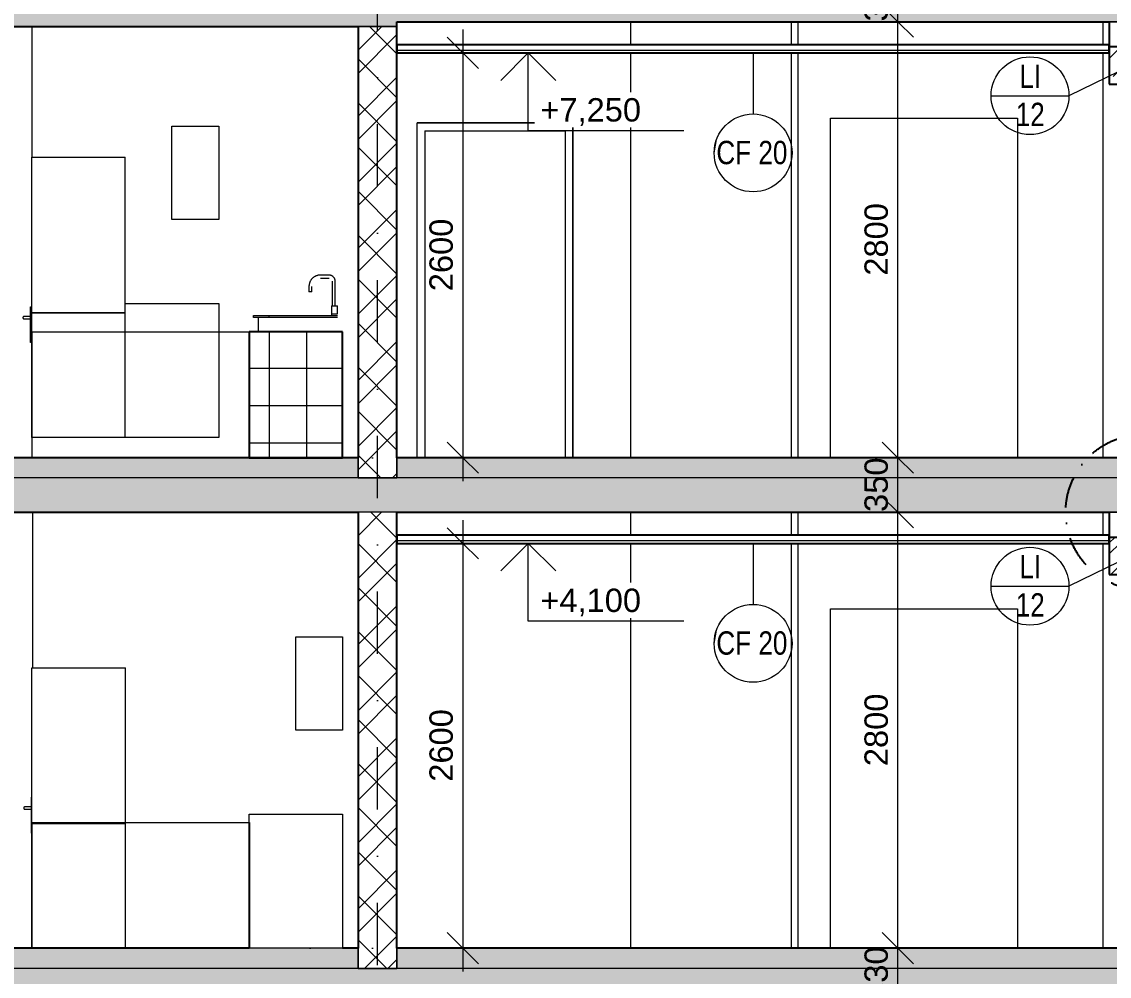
# Model space of a CAD drawing. Header units: millimetres. Extents: x 51291 to 245431, y -8645 to 72638.
# Drawn here: x 61745 to 68730, y 1320 to 7450 of the extents above; entities that cross this region are included whole.
import ezdxf

# ---------------------------------------------------------------- set-up
doc = ezdxf.new("R2010")
doc.units = ezdxf.units.MM
for name, pattern in [('HA_DashDot_10mm-S3mm', [1000, 400, -300, 0, -300]), ('HA_DashDot_4mm-S1mm', [400, 200, -100, 0, -100]), ('HA_Dot-S4mm', [400, 0, -400])]:
    doc.linetypes.add(name, pattern=pattern)
for name, color, linetype, lineweight in [('A-____-____-DIMS', 9, 'Continuous', 5), ('A-____-____-DIMS-100', 9, 'Continuous', 5), ('A-CLNG-____-IDEN', 9, 'Continuous', 9), ('A-CLNG-____-MCUT', 9, 'Continuous', 25), ('A-DOOR-____-OTLN', 9, 'Continuous', 9), ('A-DOOR-FRAM-OTLN', 9, 'Continuous', 9), ('A-FLOR-____-MCUT', 9, 'Continuous', 25), ('A-FLOR-____-OVHD', 9, 'HA_DashDot_4mm-S1mm', 25), ('A-FLOR-____-PATT', 9, 'Continuous', 25), ('A-FLOR-LEVL-OTLN', 9, 'Continuous', 9), ('A-GENM-____-IDEN', 9, 'Continuous', 9), ('A-GENM-____-MCUT', 9, 'Continuous', 25), ('A-GENM-____-OTLN', 9, 'Continuous', 9), ('A-WALL-____-MCUT', 9, 'Continuous', 25), ('A-WALL-____-PATT', 9, 'Continuous', 25), ('G-____-____-DIMS', 9, 'Continuous', 5), ('I-WALL-____-MCUT', 9, 'Continuous', 25), ('I-WALL-____-OTLN', 9, 'Continuous', 9), ('P-SANR-FIXT-OTLN', 9, 'Continuous', 9), ('Q-CASE-____-MCUT', 9, 'Continuous', 25), ('Q-CASE-____-OTLN', 9, 'Continuous', 9), ('Q-SPCQ-____-OTLN', 9, 'Continuous', 9), ('S-GRID-____-OTLN', 9, 'Continuous', 5)]:
    doc.layers.add(name, color=color, linetype=linetype, lineweight=lineweight)
doc.styles.add('Arial_1', font='arial.ttf', dxfattribs={"height": 150})
doc.styles.add('Arial_3', font='arial.ttf', dxfattribs={"width": 0.8, "height": 150})
doc.dimstyles.new('Inner_Dimensions', dxfattribs={"dimscale": 304.8, "dimtxt": 153.03891, "dimasz": 0.656168, "dimexe": 0.492126, "dimexo": 0.0625, "dimgap": 0.065617, "dimtad": 1, "dimdec": 0, "dimzin": 0, "dimdsep": 46, "dimtxsty": 'Arial_1', "dimblk1": 'OBLIQUE', "dimblk2": 'OBLIQUE', "dimsah": 1, "dimcen": 0.09, "dimdle": 0.492126, "dimazin": 0, "dimtfac": 1, "dimtdec": 4, "dimtix": 1, "dimtmove": 0, "dimatfit": 3, "dimfxl": 0.492126, "dimfxlon": 1, "dimtvp": 1, "dimtolj": 1, "dimtzin": 0, "dimlwd": 9, "dimlwe": 9, "dimarcsym": 2})
pattern_1 = [(45, (61896.3, 1865.4), (-212.132, 212.132), []), (45, (62046.3, 1865.4), (-212.132, 212.132), []), (315, (61896.3, 1865.4), (141.4214, 141.4214), [])]
pattern_2 = [(0, (61896.3, 1865.4), (0, 240), []), (90, (61896.3, 1865.4), (-240, 1e-14), [])]
pattern_3 = [(45, (61896.3, 1865.4), (-176.777, 176.777), []), (45, (61967.02, 1865.4), (-176.777, 176.777), []), (45, (62108.44, 1865.4), (-106.066, 247.4874), [100, -50, 3.353, -46.647])]

# ---------------------------------------------------------------- blocks, each defined once
blk = doc.blocks.new('HA_DR_Double_Swing_Solid - In_BJ_1200x2100_800-1652965-ŘEZ 4-4 OBJEKT D')
at = {"layer": 'A-DOOR-____-OTLN', "color": 250}
for p, q in [((61806.9, 2240), (61806.9, 2470)), ((61806.9, 2470), (61810.9, 2470)), ((61806.9, 2407.5), (61764.9, 2407.5)), ((61764.9, 2392.5), (61806.9, 2392.5)), ((61810.6, 2240), (61806.9, 2240))]:
    blk.add_line(p, q, dxfattribs=at)
for points, knots in [([(61764.9, 2407.5), (61764.7, 2407.5), (61764.4, 2407.5), (61763.9, 2407.4), (61763.4, 2407.4), (61762.9, 2407.2), (61762.5, 2407.1), (61762, 2406.9), (61761.5, 2406.7), (61761.1, 2406.5), (61760.7, 2406.2), (61760.2, 2405.9), (61759.7, 2405.4), (61759.2, 2404.9), (61758.8, 2404.4), (61758.4, 2403.8), (61757.9, 2402.9), (61757.5, 2401.6), (61757.4, 2400.7), (61757.4, 2400)], [0.5, 0.5, 0.5, 0.5, 0.5208333, 0.5416667, 0.5625, 0.5833333, 0.6041667, 0.625, 0.6458333, 0.6666667, 0.6875, 0.7083333, 0.75, 0.7708333, 0.7916667, 0.8333333, 0.875, 0.9166667, 1, 1, 1, 1]), ([(61757.4, 2400), (61757.4, 2399.3), (61757.5, 2398.4), (61757.9, 2397.1), (61758.4, 2396.2), (61758.8, 2395.6), (61759.2, 2395.1), (61759.7, 2394.6), (61760.3, 2394), (61761, 2393.6), (61761.5, 2393.3), (61762, 2393.1), (61762.5, 2392.9), (61762.9, 2392.8), (61763.4, 2392.6), (61763.9, 2392.6), (61764.4, 2392.5), (61764.7, 2392.5), (61764.9, 2392.5)], [0, 0, 0, 0, 0.0833333, 0.125, 0.1666667, 0.2083333, 0.2291667, 0.25, 0.2916667, 0.3333333, 0.3541667, 0.375, 0.3958333, 0.4166667, 0.4375, 0.4583333, 0.4791667, 0.5, 0.5, 0.5, 0.5])]:
    blk.add_open_spline(points, degree=3, knots=knots, dxfattribs=at)
blk = doc.blocks.new('HA_DR_Double_Swing_Solid - In_BJ_1200x2100_800-V1-ŘEZ 4-4 OBJEKT D')
at = {"layer": 'A-DOOR-____-OTLN', "color": 250}
for p, q in [((61801.9, 5390), (61801.9, 5620)), ((61801.9, 5620), (61809.9, 5620)), ((61801.9, 5557.5), (61759.9, 5557.5)), ((61759.9, 5542.5), (61801.9, 5542.5)), ((61809.9, 5390), (61801.9, 5390))]:
    blk.add_line(p, q, dxfattribs=at)
for points, knots in [([(61759.9, 5557.5), (61759.7, 5557.5), (61759.4, 5557.5), (61758.9, 5557.4), (61758.4, 5557.4), (61757.9, 5557.2), (61757.5, 5557.1), (61757, 5556.9), (61756.5, 5556.7), (61756.1, 5556.5), (61755.7, 5556.2), (61755.2, 5555.9), (61754.7, 5555.4), (61754.2, 5554.9), (61753.8, 5554.4), (61753.4, 5553.8), (61752.9, 5552.9), (61752.5, 5551.6), (61752.4, 5550.7), (61752.4, 5550)], [0.5, 0.5, 0.5, 0.5, 0.5208333, 0.5416667, 0.5625, 0.5833333, 0.6041667, 0.625, 0.6458333, 0.6666667, 0.6875, 0.7083333, 0.75, 0.7708333, 0.7916667, 0.8333333, 0.875, 0.9166667, 1, 1, 1, 1]), ([(61752.4, 5550), (61752.4, 5549.3), (61752.5, 5548.4), (61752.9, 5547.1), (61753.4, 5546.2), (61753.8, 5545.6), (61754.2, 5545.1), (61754.7, 5544.6), (61755.3, 5544), (61756, 5543.6), (61756.5, 5543.3), (61757, 5543.1), (61757.5, 5542.9), (61757.9, 5542.8), (61758.4, 5542.6), (61758.9, 5542.6), (61759.4, 5542.5), (61759.7, 5542.5), (61759.9, 5542.5)], [0, 0, 0, 0, 0.0833333, 0.125, 0.1666667, 0.2083333, 0.2291667, 0.25, 0.2916667, 0.3333333, 0.3541667, 0.375, 0.3958333, 0.4166667, 0.4375, 0.4583333, 0.4791667, 0.5, 0.5, 0.5, 0.5])]:
    blk.add_open_spline(points, degree=3, knots=knots, dxfattribs=at)
blk = doc.blocks.new('HA_DR_Single_Swing_Solid - In_BJ_900x2100_Vstup-2000314-ŘEZ 4-4 OBJEKT D')
at = {"layer": 'A-DOOR-FRAM-OTLN', "color": 250}
for p, q in [((64284.9, 4650), (64284.9, 6800)), ((65284.9, 6800), (64284.9, 6800)), ((65284.9, 4650), (65284.9, 6800)), ((64334.9, 6750), (64334.9, 4650)), ((64334.9, 6750), (65234.9, 6750)), ((65234.9, 6750), (65234.9, 4650))]:
    blk.add_line(p, q, dxfattribs=at)
blk = doc.blocks.new('Lednice_Mraznička_ADNS - Lednice 600x600x1800-1417147-ŘEZ 4-4 OBJEKT D')
at = {"layer": 'Q-SPCQ-____-OTLN', "color": 250}
for p, q in [((61810.9, 3300), (62410.9, 3300)), ((61810.9, 2300), (61810.9, 3300)), ((62410.9, 2300), (62410.9, 3300)), ((62410.9, 2300), (61810.9, 2300)), ((61810.9, 2300), (62410.9, 2300)), ((61810.9, 1500), (61810.9, 2300)), ((62410.9, 1500), (62410.9, 2300))]:
    blk.add_line(p, q, dxfattribs=at)
blk = doc.blocks.new('Kuchyňská_linka_myčka_ADNS - Myčka-1417145-ŘEZ 4-4 OBJEKT D')
at = {"layer": 'Q-SPCQ-____-OTLN', "color": 250}
for p, q in [((63505.9, 3500), (63805.9, 3500)), ((63505.9, 2900), (63505.9, 3500)), ((63805.9, 3500), (63805.9, 2900)), ((63805.9, 2900), (63505.9, 2900)), ((63205.9, 2360), (63805.9, 2360)), ((63205.9, 1500), (63205.9, 2360)), ((63805.9, 2360), (63805.9, 1500)), ((63805.9, 1500), (63205.9, 1500))]:
    blk.add_line(p, q, dxfattribs=at)
blk = doc.blocks.new('Casework 13 - Casework 6-1460787-ŘEZ 4-4 OBJEKT D')
at = {"layer": 'Q-CASE-____-OTLN', "lineweight": 5}
h = blk.add_hatch(dxfattribs=at)
h.set_pattern_fill('FP_7', color=256, style=0, pattern_type=2)
h.set_pattern_definition(pattern_2)
h.paths.add_polyline_path([(63205.6, 1500), (63205.9, 1500), (63205.6, 1699.6)])
at = {"layer": 'Q-CASE-____-MCUT', "color": 10}
blk.add_line((63205.6, 2308.1), (63205.6, 1500), dxfattribs=at)
at = {"layer": 'Q-CASE-____-OTLN', "color": 250}
for q in [(63205.6, 2308.1), (61810.6, 1500)]:
    blk.add_line((61810.6, 2308.1), q, dxfattribs=at)
blk = doc.blocks.new('Casework 17 - Casework 6-1474249-ŘEZ 4-4 OBJEKT D')
at = {"layer": 'Q-CASE-____-OTLN', "lineweight": 5}
h = blk.add_hatch(dxfattribs=at)
h.set_pattern_fill('FP_7', color=256, style=0, pattern_type=2)
h.set_pattern_definition(pattern_2)
h.paths.add_polyline_path([(63804.9, 4650), (63804.9, 5458.1), (63204.9, 5458.1), (63204.9, 4650)])
at = {"layer": 'Q-CASE-____-MCUT', "color": 10}
for p, q in [((63804.9, 5458.1), (63204.9, 5458.1)), ((63204.9, 5458.1), (63204.9, 4650)), ((63804.9, 4650), (63804.9, 5458.1)), ((63204.9, 4650), (63804.9, 4650))]:
    blk.add_line(p, q, dxfattribs=at)
at = {"layer": 'Q-CASE-____-OTLN', "color": 250}
for p, q in [((61809.9, 5458.1), (63204.9, 5458.1)), ((61809.9, 5458.1), (61809.9, 4650)), ((63804.9, 5458.1), (63804.9, 5458.1))]:
    blk.add_line(p, q, dxfattribs=at)
blk = doc.blocks.new('Lednice_Mraznička_ADNS - Lednice 600x600x1800-V4-ŘEZ 4-4 OBJEKT D')
at = {"layer": 'Q-SPCQ-____-OTLN', "color": 250}
for p, q in [((61809.9, 6580), (62409.9, 6580)), ((61809.9, 5580), (61809.9, 6580)), ((62409.9, 5580), (62409.9, 6580)), ((62409.9, 5580), (61809.9, 5580)), ((61809.9, 5580), (62409.9, 5580)), ((61809.9, 4780), (61809.9, 5580)), ((62409.9, 4780), (62409.9, 5580)), ((62409.9, 4780), (61809.9, 4780))]:
    blk.add_line(p, q, dxfattribs=at)
blk = doc.blocks.new('Skříňka se dřezem_ pravoúhlá - 500 x 440mm-1420560-ŘEZ 4-4 OBJEKT D')
at = {"layer": 'P-SANR-FIXT-OTLN', "color": 250}
for p, q in [((63718.5, 5823.1), (63663, 5823.1)), ((63663, 5804), (63718.5, 5804)), ((63589.9, 5750), (63589.9, 5715.1)), ((63609, 5715.1), (63609, 5750)), ((63739.2, 5783.4), (63739.2, 5626.2)), ((63758.2, 5626.2), (63758.2, 5783.4)), ((63609, 5715.1), (63589.9, 5715.1)), ((63734.4, 5626.2), (63734.4, 5575.2)), ((63734.4, 5626.2), (63734.4, 5575.2)), ((63734.9, 5626.2), (63734.9, 5626.2)), ((63734.9, 5626.2), (63753.4, 5626.2)), ((63753.4, 5626.2), (63772, 5626.2)), ((63772, 5626.2), (63772, 5626.2)), ((63772.5, 5575.2), (63772.5, 5626.2)), ((63772.5, 5575.2), (63772.5, 5626.2)), ((63232.5, 5562.7), (63334.1, 5562.7)), ((63232.5, 5550), (63232.5, 5562.7)), ((63334.1, 5550), (63232.5, 5550)), ((63264.2, 5550), (63264.2, 5458.1)), ((63334.1, 5562.7), (63709, 5562.7)), ((63334.1, 5550), (63334.1, 5562.7)), ((63709, 5550), (63334.1, 5550)), ((63709, 5562.7), (63772.5, 5562.7)), ((63772.5, 5550), (63709, 5550)), ((63734.4, 5575.2), (63734.4, 5562.7)), ((63734.4, 5575.2), (63772.5, 5575.2))]:
    blk.add_line(p, q, dxfattribs=at)
at = {"layer": 'P-SANR-FIXT-OTLN', "color": 250, "flags": 128}
for points in [[(63663, 5823.1), (63660, 5823), (63657.1, 5822.8), (63654.2, 5822.5), (63651.3, 5822.1), (63648.4, 5821.6), (63645.6, 5821), (63642.8, 5820.2), (63640, 5819.3), (63637.2, 5818.4), (63634.5, 5817.3), (63631.8, 5816.1), (63629.2, 5814.8), (63626.7, 5813.4), (63624.2, 5811.9), (63621.7, 5810.3), (63619.3, 5808.6), (63617, 5806.8), (63614.8, 5804.9), (63612.6, 5803), (63610.6, 5800.9), (63608.6, 5798.8), (63606.7, 5796.6), (63604.9, 5794.3), (63603.1, 5791.9), (63601.5, 5789.5), (63600, 5787), (63598.5, 5784.4), (63597.2, 5781.8), (63596, 5779.2), (63594.9, 5776.5), (63593.9, 5773.7), (63593, 5771), (63592.2, 5768.1), (63591.5, 5765.3), (63591, 5762.4), (63590.5, 5759.5), (63590.2, 5756.6), (63590, 5753.7), (63589.9, 5750.8), (63589.9, 5750)], [(63758.2, 5783.4), (63758.2, 5784.9), (63758.1, 5786.5), (63757.9, 5788.1), (63757.7, 5789.7), (63757.4, 5791.2), (63757.1, 5792.8), (63756.7, 5794.3), (63756.2, 5795.8), (63755.7, 5797.3), (63755.1, 5798.8), (63754.4, 5800.3), (63753.7, 5801.7), (63753, 5803.1), (63752.1, 5804.4), (63751.3, 5805.8), (63750.3, 5807.1), (63749.4, 5808.3), (63748.4, 5809.5), (63747.3, 5810.7), (63746.2, 5811.8), (63745, 5812.9), (63743.8, 5814), (63742.6, 5814.9), (63741.3, 5815.9), (63740, 5816.8), (63738.6, 5817.6), (63737.2, 5818.4), (63735.8, 5819.1), (63734.4, 5819.7), (63732.9, 5820.4), (63731.4, 5820.9), (63729.9, 5821.4), (63728.4, 5821.8), (63726.8, 5822.2), (63725.3, 5822.5), (63723.7, 5822.7), (63722.1, 5822.9), (63720.5, 5823), (63718.9, 5823), (63718.5, 5823.1)]]:
    blk.add_lwpolyline(points, dxfattribs=at)
blk = doc.blocks.new('TB_Porotherm KP7_1250mm - TB_Porotherm KP7_1250mm-V9-ŘEZ 4-4 OBJEKT D')
at = {"layer": 'A-GENM-____-OTLN', "lineweight": 5}
h = blk.add_hatch(dxfattribs=at)
h.set_pattern_fill('FP_9', color=256, style=0, pattern_type=2)
h.set_pattern_definition(pattern_3)
h.paths.add_polyline_path([(68729.9, 3900), (68799.9, 3900), (68799.9, 4138), (68729.9, 4138)])
at = {"layer": 'A-GENM-____-MCUT', "color": 10}
for p, q in [((68799.9, 4138), (68729.9, 4138)), ((68729.9, 4138), (68729.9, 3900)), ((68799.9, 3900), (68799.9, 4138)), ((68729.9, 3900), (68799.9, 3900))]:
    blk.add_line(p, q, dxfattribs=at)
blk = doc.blocks.new('TB_Porotherm KP7_1250mm - TB_Porotherm KP7_1250mm-V15-ŘEZ 4-4 OBJEKT D')
at = {"layer": 'A-GENM-____-OTLN', "lineweight": 5}
h = blk.add_hatch(dxfattribs=at)
h.set_pattern_fill('FP_9', color=256, style=0, pattern_type=2)
h.set_pattern_definition(pattern_3)
h.paths.add_polyline_path([(68729.9, 7050), (68799.9, 7050), (68799.9, 7288), (68729.9, 7288)])
at = {"layer": 'A-GENM-____-MCUT', "color": 10}
for p, q in [((68799.9, 7288), (68729.9, 7288)), ((68729.9, 7288), (68729.9, 7050)), ((68799.9, 7050), (68799.9, 7288)), ((68729.9, 7050), (68799.9, 7050))]:
    blk.add_line(p, q, dxfattribs=at)
blk = doc.blocks.new('185-01_OBJEKT D_Central_rvt-1-ŘEZ 4-4 OBJEKT D')
at = {"layer": 'A-FLOR-____-PATT', "lineweight": 9}
for points in [[(58964.9, 7420), (64154.9, 7420), (64154.9, 7450), (63904.9, 7450), (63904.9, 7670), (58714.9, 7670), (58714.9, 7580), (58964.9, 7580)], [(68976.2, 7450), (69089.9, 7450), (69089.9, 7670), (63904.9, 7670), (63904.9, 7450), (68729.9, 7450)], [(69089.9, 4300), (69089.9, 4520), (56919.9, 4520), (56919.9, 4300), (68976.2, 4300)], [(64053.5, 1170), (69089.9, 1170), (69089.9, 1370), (56838.9, 1370), (56838.9, 1170), (62959.6, 1170)]]:
    blk.add_hatch(color=254, dxfattribs=at).paths.add_polyline_path(points)
at = {"layer": 'A-FLOR-____-PATT', "lineweight": 5}
h = blk.add_hatch(color=7, dxfattribs=at)
h.paths.add_polyline_path([(68976.2, 4520), (69089.9, 4520), (69089.9, 4650), (64154.9, 4650), (64154.9, 4520), (68429.2, 4520)])
h.paths.add_polyline_path([(57490.1, 4520), (63904.9, 4520), (63904.9, 4650), (57222.4, 4650), (57222.4, 4520)])
h = blk.add_hatch(color=7, dxfattribs=at)
h.paths.add_polyline_path([(56838.9, 1370), (56839.9, 1370), (56838.9, 1500)])
h.paths.add_polyline_path([(56984.9, 1370), (63904.9, 1370), (63904.9, 1500), (56984.9, 1500), (56984.9, 1372.7)])
h.paths.add_polyline_path([(69049.9, 1370), (69049.9, 1500), (64154.9, 1500), (64154.9, 1370), (68976.2, 1370)])
at = {"layer": 'A-WALL-____-PATT', "lineweight": 5}
h = blk.add_hatch(dxfattribs=at)
h.set_pattern_fill('FP_3', color=8, style=0, pattern_type=2)
h.set_pattern_definition(pattern_1)
h.paths.add_polyline_path([(63904.9, 4520), (64154.9, 4520), (64154.9, 7420), (63904.9, 7420), (63904.9, 4650)])
h = blk.add_hatch(dxfattribs=at)
h.set_pattern_fill('FP_3', color=8, style=0, pattern_type=2)
h.set_pattern_definition(pattern_1)
h.paths.add_polyline_path([(63904.9, 1370), (64154.9, 1370), (64154.9, 4300), (63904.9, 4300), (63904.9, 1500)])
at = {"layer": 'A-CLNG-____-MCUT', "color": 10}
for p, q in [((68729.9, 7302), (64154.9, 7302)), ((64154.9, 7302), (64154.9, 7250)), ((68729.9, 7250), (68729.9, 7302)), ((64154.9, 7250), (68729.9, 7250)), ((68729.9, 4152), (64154.9, 4152)), ((64154.9, 4152), (64154.9, 4100)), ((68729.9, 4100), (68729.9, 4152)), ((64154.9, 4100), (68729.9, 4100))]:
    blk.add_line(p, q, dxfattribs=at)
at = {"layer": 'A-CLNG-____-MCUT', "color": 250, "lineweight": 9}
for p, q in [((68729.9, 7266), (64154.9, 7266)), ((68729.9, 4116), (64154.9, 4116))]:
    blk.add_line(p, q, dxfattribs=at)
at = {"layer": 'A-FLOR-____-MCUT', "color": 10}
for p, q in [((58964.9, 7420), (63904.9, 7420)), ((64154.9, 7450), (68729.9, 7450)), ((64154.9, 7420), (64154.9, 7450)), ((63904.9, 4650), (57297.4, 4650)), ((69089.9, 4650), (64154.9, 4650)), ((57279.9, 4300), (63904.9, 4300)), ((64154.9, 4300), (68729.9, 4300)), ((63205.9, 1500), (56984.9, 1500)), ((63904.9, 1500), (63805.9, 1500)), ((69049.9, 1500), (64154.9, 1500))]:
    blk.add_line(p, q, dxfattribs=at)
at = {"layer": 'A-FLOR-____-MCUT', "color": 250, "lineweight": 9}
for p, q in [((63904.9, 7420), (64154.9, 7420)), ((68729.9, 7450), (69089.9, 7450)), ((63904.9, 4520), (63904.9, 4650)), ((64154.9, 4650), (64154.9, 4520)), ((63904.9, 4520), (57222.4, 4520)), ((64154.9, 4520), (63904.9, 4520)), ((69089.9, 4520), (64154.9, 4520)), ((68729.9, 4300), (69089.9, 4300)), ((63904.9, 1370), (63904.9, 1500)), ((64154.9, 1500), (64154.9, 1370)), ((63904.9, 1370), (56984.9, 1370)), ((64154.9, 1370), (63904.9, 1370)), ((69049.9, 1370), (64154.9, 1370))]:
    blk.add_line(p, q, dxfattribs=at)
at = {"layer": 'A-WALL-____-MCUT', "color": 250, "lineweight": 9}
for p, q in [((64154.9, 7420), (63904.9, 7420)), ((69089.9, 7450), (68729.9, 7450)), ((63904.9, 4650), (63904.9, 4520)), ((64154.9, 4520), (64154.9, 4650)), ((63904.9, 4520), (64154.9, 4520)), ((64154.9, 4300), (63904.9, 4300)), ((69089.9, 4300), (68729.9, 4300)), ((63904.9, 1500), (63904.9, 1370)), ((64154.9, 1370), (64154.9, 1500)), ((63904.9, 1370), (64154.9, 1370))]:
    blk.add_line(p, q, dxfattribs=at)
at = {"layer": 'A-WALL-____-MCUT', "color": 10}
for p, q in [((68729.9, 7450), (68729.9, 7050)), ((68729.9, 7050), (69169.9, 7050)), ((68729.9, 4300), (68729.9, 3900)), ((68729.9, 3900), (69169.9, 3900))]:
    blk.add_line(p, q, dxfattribs=at)
at = {"layer": 'I-WALL-____-MCUT', "color": 10}
for p, q in [((63904.9, 7420), (63904.9, 4650)), ((64154.9, 4650), (64154.9, 7420)), ((63904.9, 4300), (63904.9, 1500)), ((64154.9, 1500), (64154.9, 4300))]:
    blk.add_line(p, q, dxfattribs=at)
at = {"layer": 'I-WALL-____-OTLN', "color": 250}
for p, q in [((61809.9, 7420), (61809.9, 6580)), ((65654.9, 7450), (65654.9, 7302)), ((66689.9, 7302), (66689.9, 7450)), ((66729.9, 7450), (66729.9, 7302)), ((68689.9, 7302), (68689.9, 7450)), ((65654.9, 7250), (65654.9, 4650)), ((66689.9, 4650), (66689.9, 7250)), ((66729.9, 7250), (66729.9, 4650)), ((68689.9, 4650), (68689.9, 7250)), ((64284.9, 4650), (64284.9, 6800)), ((64284.9, 6800), (65284.9, 6800)), ((65284.9, 6800), (65284.9, 4650)), ((66939.9, 4650), (66939.9, 6830)), ((66939.9, 6830), (68139.9, 6830)), ((68139.9, 6830), (68139.9, 4650)), ((61814.9, 4300), (61814.9, 3300)), ((65654.9, 4300), (65654.9, 4152)), ((66689.9, 4152), (66689.9, 4300)), ((66729.9, 4300), (66729.9, 4152)), ((68689.9, 4152), (68689.9, 4300)), ((65654.9, 4100), (65654.9, 1500)), ((66689.9, 1500), (66689.9, 4100)), ((66729.9, 4100), (66729.9, 1500)), ((68689.9, 1500), (68689.9, 4100)), ((66939.9, 1500), (66939.9, 3680)), ((66939.9, 3680), (68139.9, 3680)), ((68139.9, 3680), (68139.9, 1500))]:
    blk.add_line(p, q, dxfattribs=at)
at = {"layer": 'A-DOOR-____-OTLN', "color": 250, "lineweight": 9}
for name in ['HA_DR_Single_Swing_Solid - In_BJ_900x2100_Vstup-2000314-ŘEZ 4-4 OBJEKT D', 'HA_DR_Double_Swing_Solid - In_BJ_1200x2100_800-V1-ŘEZ 4-4 OBJEKT D', 'HA_DR_Double_Swing_Solid - In_BJ_1200x2100_800-1652965-ŘEZ 4-4 OBJEKT D']:
    blk.add_blockref(name, (0, 0), dxfattribs=at)
at = {"layer": 'A-GENM-____-OTLN', "color": 250, "lineweight": 9}
for name in ['TB_Porotherm KP7_1250mm - TB_Porotherm KP7_1250mm-V15-ŘEZ 4-4 OBJEKT D', 'TB_Porotherm KP7_1250mm - TB_Porotherm KP7_1250mm-V9-ŘEZ 4-4 OBJEKT D']:
    blk.add_blockref(name, (0, 0), dxfattribs=at)
at = {"layer": 'P-SANR-FIXT-OTLN', "color": 250, "lineweight": 9}
blk.add_blockref('Skříňka se dřezem_ pravoúhlá - 500 x 440mm-1420560-ŘEZ 4-4 OBJEKT D', (0, 0), dxfattribs=at)
at = {"layer": 'Q-CASE-____-OTLN', "color": 250, "lineweight": 9}
for name in ['Casework 17 - Casework 6-1474249-ŘEZ 4-4 OBJEKT D', 'Casework 13 - Casework 6-1460787-ŘEZ 4-4 OBJEKT D']:
    blk.add_blockref(name, (0, 0), dxfattribs=at)
at = {"layer": 'Q-SPCQ-____-OTLN', "color": 250, "lineweight": 9}
for name, p in [('Kuchyňská_linka_myčka_ADNS - Myčka-1417145-ŘEZ 4-4 OBJEKT D', (-796, 3280)), ('Lednice_Mraznička_ADNS - Lednice 600x600x1800-V4-ŘEZ 4-4 OBJEKT D', (0, 0)), ('Kuchyňská_linka_myčka_ADNS - Myčka-1417145-ŘEZ 4-4 OBJEKT D', (0, 0)), ('Lednice_Mraznička_ADNS - Lednice 600x600x1800-1417147-ŘEZ 4-4 OBJEKT D', (0, 0))]:
    blk.add_blockref(name, p, dxfattribs=at)
blk = doc.blocks.new('DIMBLOCK3-ŘEZ 4-4 OBJEKT D')
at = {"layer": 'A-____-____-DIMS-100', "lineweight": 9}
for p, q in [((67372.3, 1500), (67272.3, 1600)), ((67222.3, 1500), (67522.3, 1500)), ((67372.3, 1500), (67222.3, 1500)), ((67372.3, 1170), (67372.3, 1500)), ((67372.3, 1500), (67472.3, 1400)), ((67372.3, 1170), (67272.3, 1270)), ((67222.3, 1170), (67522.3, 1170)), ((67372.3, 1170), (67222.3, 1170)), ((67372.3, 1170), (67472.3, 1070))]:
    blk.add_line(p, q, dxfattribs=at)
at = {"layer": 'A-____-____-DIMS-100', "color": 0, "lineweight": 9, "insert": (67157.6, 1161.9), "char_height": 150, "width": 415.324, "attachment_point": 1, "rotation": 90, "line_spacing_factor": 0.941778, "style": 'Arial_1'}
blk.add_mtext('330', dxfattribs=at)
blk = doc.blocks.new('_Oblique')
at = {"color": 0, "linetype": 'ByBlock', "lineweight": -2}
blk.add_line((-0.5, -0.5), (0.5, 0.5), dxfattribs=at)
blk = doc.blocks.new('DIMBLOCK4-ŘEZ 4-4 OBJEKT D')
at = {"layer": 'A-____-____-DIMS-100', "lineweight": 9}
for p, q in [((67372.3, 4300), (67272.3, 4400)), ((67222.3, 4300), (67522.3, 4300)), ((67372.3, 4300), (67222.3, 4300)), ((67372.3, 1500), (67372.3, 4300)), ((67372.3, 4300), (67472.3, 4200)), ((67372.3, 1500), (67272.3, 1600)), ((67222.3, 1500), (67522.3, 1500)), ((67372.3, 1500), (67222.3, 1500)), ((67372.3, 1500), (67472.3, 1400))]:
    blk.add_line(p, q, dxfattribs=at)
at = {"layer": 'A-____-____-DIMS-100', "color": 0, "lineweight": 9, "insert": (67157.6, 2669.3), "char_height": 150, "width": 553.765, "attachment_point": 1, "rotation": 90, "line_spacing_factor": 0.941778, "style": 'Arial_1'}
blk.add_mtext('2800', dxfattribs=at)
blk = doc.blocks.new('DIMBLOCK5-ŘEZ 4-4 OBJEKT D')
at = {"layer": 'A-____-____-DIMS-100', "lineweight": 9}
for p, q in [((67372.3, 4650), (67272.3, 4750)), ((67222.3, 4650), (67522.3, 4650)), ((67372.3, 4650), (67222.3, 4650)), ((67372.3, 4300), (67372.3, 4650)), ((67372.3, 4650), (67472.3, 4550)), ((67372.3, 4300), (67272.3, 4400)), ((67222.3, 4300), (67522.3, 4300)), ((67372.3, 4300), (67222.3, 4300)), ((67372.3, 4300), (67472.3, 4200))]:
    blk.add_line(p, q, dxfattribs=at)
at = {"layer": 'A-____-____-DIMS-100', "color": 0, "lineweight": 9, "insert": (67157.6, 4301.9), "char_height": 150, "width": 415.324, "attachment_point": 1, "rotation": 90, "line_spacing_factor": 0.941778, "style": 'Arial_1'}
blk.add_mtext('350', dxfattribs=at)
blk = doc.blocks.new('DIMBLOCK6-ŘEZ 4-4 OBJEKT D')
at = {"layer": 'A-____-____-DIMS-100', "lineweight": 9}
for p, q in [((67372.3, 7450), (67272.3, 7550)), ((67222.3, 7450), (67522.3, 7450)), ((67372.3, 7450), (67222.3, 7450)), ((67372.3, 4650), (67372.3, 7450)), ((67372.3, 7450), (67472.3, 7350)), ((67372.3, 4650), (67272.3, 4750)), ((67222.3, 4650), (67522.3, 4650)), ((67372.3, 4650), (67222.3, 4650)), ((67372.3, 4650), (67472.3, 4550))]:
    blk.add_line(p, q, dxfattribs=at)
at = {"layer": 'A-____-____-DIMS-100', "color": 0, "lineweight": 9, "insert": (67157.6, 5819.3), "char_height": 150, "width": 553.765, "attachment_point": 1, "rotation": 90, "line_spacing_factor": 0.941778, "style": 'Arial_1'}
blk.add_mtext('2800', dxfattribs=at)
blk = doc.blocks.new('DIMBLOCK7-ŘEZ 4-4 OBJEKT D')
at = {"layer": 'A-____-____-DIMS-100', "lineweight": 9}
for p, q in [((67372.3, 7800), (67272.3, 7900)), ((67222.3, 7800), (67522.3, 7800)), ((67372.3, 7800), (67222.3, 7800)), ((67372.3, 7450), (67372.3, 7800)), ((67372.3, 7800), (67472.3, 7700)), ((67372.3, 7450), (67272.3, 7550)), ((67222.3, 7450), (67522.3, 7450)), ((67372.3, 7450), (67222.3, 7450)), ((67372.3, 7450), (67472.3, 7350))]:
    blk.add_line(p, q, dxfattribs=at)
at = {"layer": 'A-____-____-DIMS-100', "color": 0, "lineweight": 9, "insert": (67157.6, 7451.9), "char_height": 150, "width": 415.324, "attachment_point": 1, "rotation": 90, "line_spacing_factor": 0.941778, "style": 'Arial_1'}
blk.add_mtext('350', dxfattribs=at)
blk = doc.blocks.new('Spot Elevations - Flipped-794089-ŘEZ 4-4 OBJEKT D')
at = {"layer": 'G-____-____-DIMS', "lineweight": 9}
for p, q in [((64821.3, 3923.2), (64998, 4100)), ((64998, 4100), (65174.8, 3923.2)), ((64998, 3600), (64998, 4100)), ((65998, 3600), (64998, 3600))]:
    blk.add_line(p, q, dxfattribs=at)
blk = doc.blocks.new('HA_Tag_Ceiling - Group _ Type Mark-1822524-ŘEZ 4-4 OBJEKT D')
at = {"layer": 'A-CLNG-____-IDEN'}
blk.add_line((66192.4, 6607.9), (66207.4, 6693.4), dxfattribs=at)
blk.add_circle((66442.4, 6607.9), 250, dxfattribs=at)
blk = doc.blocks.new('DIMBLOCK39-ŘEZ 4-4 OBJEKT D')
at = {"layer": 'A-____-____-DIMS-100', "lineweight": 9}
for p, q in [((64578.2, 4100), (64478.2, 4200)), ((64578.2, 4250), (64578.2, 1350)), ((64728.2, 4100), (64428.2, 4100)), ((64578.2, 4100), (64678.2, 4000)), ((64578.2, 4100), (64728.2, 4100)), ((64578.2, 1500), (64478.2, 1600)), ((64728.2, 1500), (64428.2, 1500)), ((64578.2, 1500), (64678.2, 1400)), ((64578.2, 1500), (64728.2, 1500))]:
    blk.add_line(p, q, dxfattribs=at)
at = {"layer": 'A-____-____-DIMS-100', "color": 0, "lineweight": 9, "insert": (64363.4, 2569.3), "char_height": 150, "width": 553.765, "attachment_point": 1, "rotation": 90, "line_spacing_factor": 0.941778, "style": 'Arial_1'}
blk.add_mtext('2600', dxfattribs=at)
blk = doc.blocks.new('DIMBLOCK40-ŘEZ 4-4 OBJEKT D')
at = {"layer": 'A-____-____-DIMS-100', "lineweight": 9}
for p, q in [((64578.2, 7250), (64478.2, 7350)), ((64578.2, 7400), (64578.2, 4500)), ((64728.2, 7250), (64428.2, 7250)), ((64578.2, 7250), (64678.2, 7150)), ((64578.2, 7250), (64728.2, 7250)), ((64578.2, 4650), (64478.2, 4750)), ((64728.2, 4650), (64428.2, 4650)), ((64578.2, 4650), (64678.2, 4550)), ((64578.2, 4650), (64728.2, 4650))]:
    blk.add_line(p, q, dxfattribs=at)
at = {"layer": 'A-____-____-DIMS-100', "color": 0, "lineweight": 9, "insert": (64363.4, 5719.3), "char_height": 150, "width": 553.765, "attachment_point": 1, "rotation": 90, "line_spacing_factor": 0.941778, "style": 'Arial_1'}
blk.add_mtext('2600', dxfattribs=at)
blk = doc.blocks.new('HA_TAG_GM_Products - Generic-588599-ŘEZ 4-4 OBJEKT D')
at = {"layer": 'A-GENM-____-IDEN'}
blk.add_line((55934, 5984.9), (56434, 5984.9), dxfattribs=at)
blk.add_circle((56184, 5984.9), 250, dxfattribs=at)

msp = doc.modelspace()

# ---------------------------------------------------------------- linework, layer by layer
at = {"layer": 'A-CLNG-____-IDEN'}
for p, q in [((66442.4, 7250), (66442.4, 6857.9)), ((66442.4, 4100), (66442.4, 3707.9))]:
    msp.add_line(p, q, dxfattribs=at)
at = {"layer": 'A-FLOR-____-OVHD'}
msp.add_circle((68949.9, 4300), 500, dxfattribs=at)
at = {"layer": 'A-FLOR-LEVL-OTLN', "linetype": 'HA_Dot-S4mm', "lineweight": 5}
for p, q in [((52395.7, 4650), (71991.4, 4650)), ((52395.7, 1500), (71991.4, 1500))]:
    msp.add_line(p, q, dxfattribs=at)
at = {"layer": 'A-GENM-____-IDEN'}
for p, q in [((68869.9, 7169), (68470.8, 6974.9)), ((68869.9, 4019), (68470.8, 3824.9))]:
    msp.add_line(p, q, dxfattribs=at)
at = {"layer": 'S-GRID-____-OTLN', "linetype": 'HA_DashDot_10mm-S3mm', "lineweight": 9}
msp.add_line((64029.1, -4609.8), (64029.1, 15365.8), dxfattribs=at)

# ---------------------------------------------------------------- block references
at = {"lineweight": 5}
msp.add_blockref('185-01_OBJEKT D_Central_rvt-1-ŘEZ 4-4 OBJEKT D', (0, 0), dxfattribs=at)
at = {"layer": 'A-CLNG-____-IDEN'}
for p in [(0, 0), (0, -3150)]:
    msp.add_blockref('HA_Tag_Ceiling - Group _ Type Mark-1822524-ŘEZ 4-4 OBJEKT D', p, dxfattribs=at)
at = {"layer": 'A-GENM-____-IDEN'}
for p in [(12036.8, 990), (12036.8, -2160)]:
    msp.add_blockref('HA_TAG_GM_Products - Generic-588599-ŘEZ 4-4 OBJEKT D', p, dxfattribs=at)
at = {"layer": 'G-____-____-DIMS', "lineweight": 9}
for p in [(0, 3150), (0, 0)]:
    msp.add_blockref('Spot Elevations - Flipped-794089-ŘEZ 4-4 OBJEKT D', p, dxfattribs=at)

# ---------------------------------------------------------------- texts
at = {"layer": 'A-CLNG-____-IDEN', "lineweight": 5, "char_height": 150, "width": 564.388, "attachment_point": 1, "style": 'Arial_3'}
for insert in [(66206.3, 6685.2), (66206.3, 3535.2)]:
    msp.add_mtext('CF 20', dxfattribs=dict(at, insert=insert))
at = {"layer": 'A-GENM-____-IDEN', "lineweight": 5, "char_height": 150, "attachment_point": 1, "style": 'Arial_3'}
for s, insert, width in [('LI', (68153.2, 7175.2), 173.164), ('12', (68129.2, 6929.7), 230.886), ('LI', (68153.2, 4025.2), 173.164), ('12', (68129.2, 3779.7), 230.886)]:
    msp.add_mtext(s, dxfattribs=dict(at, insert=insert, width=width))

# ---------------------------------------------------------------- dimensions: what is measured, and where the dimension line sits
at = {"layer": 'A-____-____-DIMS', "lineweight": 9}
for base, p1, p2, override, picture, middle in [((67372.3, 7800), (67222.3, 7450), (67222.3, 7800), {"dimpost": '<>', "dimfxl": 350}, 'DIMBLOCK7-ŘEZ 4-4 OBJEKT D', (67275.7, 7625)), ((67372.3, 7450), (67222.3, 4650), (67222.3, 7450), {"dimpost": '<>', "dimfxl": 2800}, 'DIMBLOCK6-ŘEZ 4-4 OBJEKT D', (67275.8, 6050)), ((64578.2, 4650), (64728.2, 7250), (64728.2, 4650), {"dimpost": '<>', "dimfxl": 2600}, 'DIMBLOCK40-ŘEZ 4-4 OBJEKT D', (64481.6, 5950)), ((67372.3, 4650), (67222.3, 4300), (67222.3, 4650), {"dimpost": '<>', "dimfxl": 350}, 'DIMBLOCK5-ŘEZ 4-4 OBJEKT D', (67275.7, 4475)), ((67372.3, 4300), (67222.3, 1500), (67222.3, 4300), {"dimpost": '<>', "dimfxl": 2800}, 'DIMBLOCK4-ŘEZ 4-4 OBJEKT D', (67275.8, 2900)), ((64578.2, 1500), (64728.2, 4100), (64728.2, 1500), {"dimpost": '<>', "dimfxl": 2600}, 'DIMBLOCK39-ŘEZ 4-4 OBJEKT D', (64481.6, 2800)), ((67372.3, 1500), (67222.3, 1170), (67222.3, 1500), {"dimpost": '<>', "dimfxl": 330}, 'DIMBLOCK3-ŘEZ 4-4 OBJEKT D', (67275.7, 1335))]:
    dim = msp.add_linear_dim(base=base, p1=p1, p2=p2, angle=90, dimstyle='Inner_Dimensions', override=override, dxfattribs=at)
    dim.commit()
    dim.dimension.update_dxf_attribs({"geometry": picture, "text_midpoint": middle})

# ---------------------------------------------------------------- next in the draw order: texts
at = {"layer": 'G-____-____-DIMS', "lineweight": 9, "char_height": 150, "width": 773.133, "attachment_point": 1, "line_spacing_factor": 0.941778, "style": 'Arial_1', "bg_fill": 3, "box_fill_scale": 1.25, "bg_fill_color": 256, "bg_fill_true_color": 13158600, "bg_fill_transparency": 0}
for s, insert in [('+7,250', (65075.9, 6959.3)), ('+4,100', (65075.9, 3809.3))]:
    msp.add_mtext(s, dxfattribs=dict(at, insert=insert))

doc.saveas('drawing.dxf')
